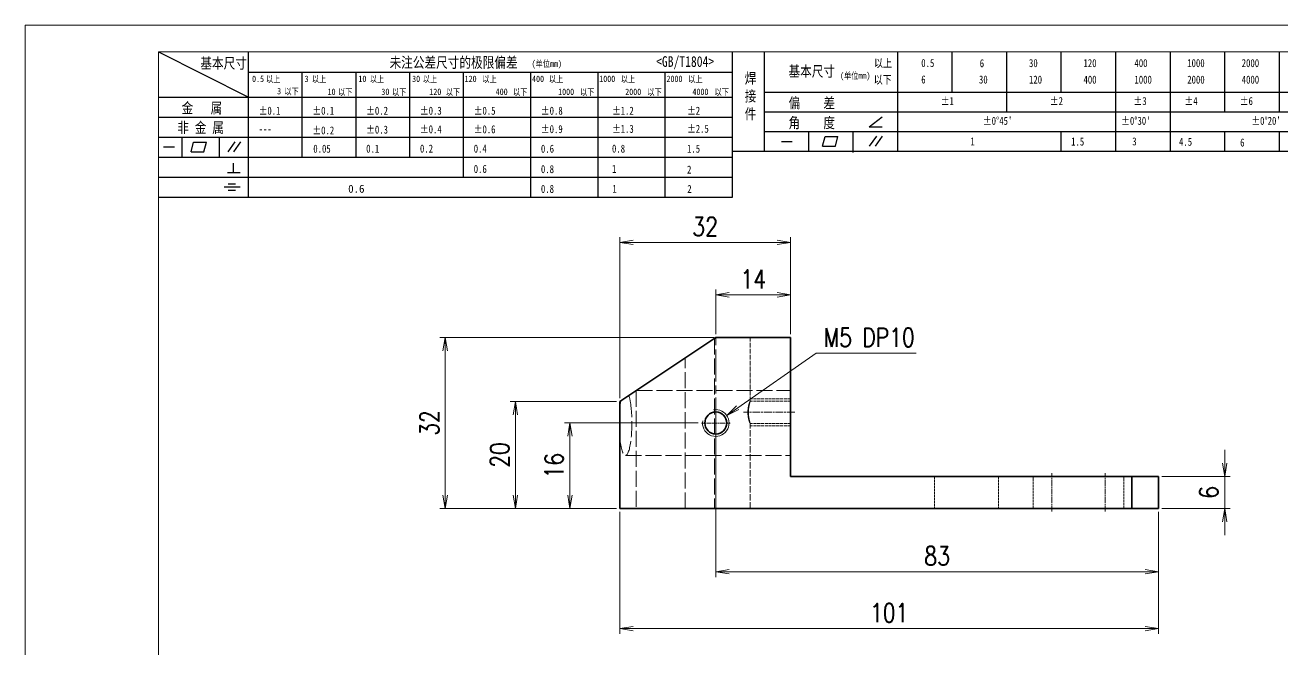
# Model space of a CAD drawing. Header units: inches. Extents: x 269 to 10986, y 1043 to 4337.
# Drawn here: x 10315.2 to 10551, y 3677.3 to 3794.4 of the extents above; entities that cross this region are included whole.
import ezdxf

# ---------------------------------------------------------------- set-up
doc = ezdxf.new("R2010")
doc.units = ezdxf.units.IN
doc.header["$MEASUREMENT"] = 0
doc.linetypes.add('AM_ISO02W050x2', pattern=[3.75, 3, -0.75])
doc.linetypes.add('AM_ISO08W050x2', pattern=[9, 6, -0.75, 1.5, -0.75])
for name, color, linetype, lineweight in [('中心线', 2, 'AM_ISO08W050x2', 18), ('图框', 7, 'Continuous', 18), ('标注线', 3, 'Continuous', 18), ('粗实线', 7, 'Continuous', 35), ('细实线', 3, 'Continuous', 18), ('虚线', 1, 'AM_ISO02W050x2', 18)]:
    doc.layers.add(name, color=color, linetype=linetype, lineweight=lineweight)
doc.layers.add('图\\M+19E79\\M+195B6\\M+18E9A', color=7, linetype='Continuous')
doc.layers.add('打印', color=7, linetype='Continuous', lineweight=15, plot=False)
doc.layers.add('打印-禁用', color=7, linetype='Continuous', lineweight=15, plot=False)
doc.styles.add('DIM', font='romans.shx', dxfattribs={"width": 0.8, "bigfont": 'bigfont.shx'})
doc.styles.add('国标', font='simfang.ttf', dxfattribs={"width": 0.8})
doc.dimstyles.new('XR 1-1$0', dxfattribs={"dimtxt": 3.5, "dimasz": 2.5, "dimexe": 1, "dimexo": 0.625, "dimgap": 1.2, "dimtad": 1, "dimzin": 9, "dimdsep": 46, "dimtxsty": 'DIM', "dimblk": 'OPEN', "dimcen": 0, "dimclrd": 8, "dimclre": 8, "dimclrt": 2, "dimazin": 2, "dimtfac": 0.5, "dimtmove": 0, "dimatfit": 3, "dimldrblk": 'OPEN', "dimfxl": 0, "dimtolj": 2, "dimlwd": 18, "dimlwe": 18, "dimarcsym": 0})
doc.dimstyles.new('XR 1-1$3', dxfattribs={"dimtxt": 3.5, "dimasz": 2.5, "dimexe": 1, "dimexo": 0.625, "dimgap": 1.2, "dimtad": 1, "dimtoh": 1, "dimdsep": 46, "dimtxsty": 'DIM', "dimblk": 'OPEN', "dimcen": 0, "dimclrd": 8, "dimclre": 8, "dimclrt": 2, "dimazin": 2, "dimtfac": 0.5, "dimtofl": 0, "dimtmove": 0, "dimatfit": 3, "dimldrblk": 'OPEN', "dimfxl": 0, "dimtolj": 2, "dimlwd": 18, "dimlwe": 18, "dimarcsym": 0})

# ---------------------------------------------------------------- blocks, each defined once
blk = doc.blocks.new('GZDEH零件A3图框V01版')
at = {"layer": '图\\M+19E79\\M+195B6\\M+18E9A', "color": 9}
for p, q in [((2882.49, -1554.46), (2899.37, -1562.92)), ((2899.37, -1581.67), (2899.37, -1554.46)), ((2990.09, -1581.67), (2990.09, -1554.46)), ((2996.09, -1573.08), (2996.09, -1554.46)), ((3021.09, -1561.98), (3021.09, -1554.46)), ((3031.31, -1561.98), (3031.31, -1554.46)), ((3041.53, -1561.98), (3041.53, -1554.46)), ((3051.75, -1561.98), (3051.75, -1554.46)), ((3061.98, -1561.98), (3061.98, -1554.46)), ((3072.2, -1561.98), (3072.2, -1554.46)), ((3082.42, -1561.98), (3082.42, -1554.46)), ((3092.64, -1561.98), (3092.64, -1554.46)), ((2899.37, -1558.24), (2990.09, -1558.24)), ((2909.45, -1574.17), (2909.45, -1558.24)), ((2919.53, -1574.17), (2919.53, -1558.24)), ((2929.61, -1574.17), (2929.61, -1558.24)), ((2939.69, -1577.92), (2939.69, -1558.24)), ((2952.29, -1581.67), (2952.29, -1558.24)), ((2964.89, -1581.67), (2964.89, -1558.24)), ((2977.49, -1581.67), (2977.49, -1558.24)), ((2882.49, -1562.92), (2990.09, -1562.92)), ((2996.09, -1561.98), (3113.09, -1561.98)), ((3021.09, -1573.08), (3021.09, -1561.98)), ((3041.53, -1565.68), (3041.53, -1561.98)), ((3061.98, -1573.08), (3061.98, -1561.98)), ((3072.2, -1573.08), (3072.2, -1561.98)), ((3082.42, -1565.68), (3082.42, -1561.98)), ((3092.64, -1565.68), (3092.64, -1561.98)), ((2882.49, -1566.67), (2990.09, -1566.67)), ((2996.09, -1565.68), (3113.09, -1565.68)), ((3015.75, -1568.51), (3018.15, -1566.66)), ((2996.09, -1569.38), (3113.09, -1569.38)), ((3004.42, -1573.08), (3004.42, -1569.38)), ((3006.97, -1572.12), (3007.45, -1570.33)), ((3007.45, -1570.33), (3009.86, -1570.33)), ((3009.39, -1572.12), (3009.86, -1570.33)), ((3012.75, -1573.08), (3012.75, -1569.38)), ((3015.75, -1568.51), (3018.15, -1568.51)), ((3015.81, -1572.12), (3017.15, -1570.26)), ((3016.89, -1572.12), (3018.23, -1570.26)), ((3051.75, -1573.08), (3051.75, -1569.38)), ((3082.42, -1573.08), (3082.42, -1569.48)), ((3092.64, -1573.08), (3092.64, -1569.38)), ((2882.49, -1570.42), (2990.09, -1570.42)), ((2883.43, -1572.27), (2885.49, -1572.27)), ((2886.92, -1574.12), (2886.92, -1570.42)), ((2888.59, -1573.16), (2889.07, -1571.37)), ((2889.07, -1571.37), (2891.48, -1571.37)), ((2891, -1573.16), (2891.48, -1571.37)), ((2893.91, -1574.12), (2893.91, -1570.42)), ((2895.52, -1573.16), (2896.85, -1571.3)), ((2896.6, -1573.16), (2897.94, -1571.3)), ((2999.26, -1571.23), (3001.32, -1571.23)), ((3006.97, -1572.12), (3009.39, -1572.12)), ((2882.49, -1574.17), (2990.09, -1574.17)), ((2888.59, -1573.16), (2891, -1573.16)), ((2990.09, -1573.08), (3113.09, -1573.08)), ((3012.75, -1573.33), (3012.75, -1573.08)), ((2895.42, -1577.05), (2897.81, -1577.05)), ((2896.58, -1577.05), (2896.58, -1575.28)), ((2882.49, -1577.92), (2990.09, -1577.92)), ((2894.79, -1579.77), (2897.77, -1579.77)), ((2895.57, -1579.17), (2896.92, -1579.17)), ((2882.49, -1581.67), (2990.09, -1581.67)), ((2895.57, -1580.37), (2896.93, -1580.37))]:
    blk.add_line(p, q, dxfattribs=at)
at = {"layer": '图框', "linetype": 'Continuous'}
for p, q in [((2882.49, -1554.46), (2882.49, -1832.96)), ((3272.49, -1554.46), (2882.49, -1554.46))]:
    blk.add_line(p, q, dxfattribs=at)
at = {"layer": '打印-禁用', "linetype": 'Continuous'}
for p, q in [((2857.49, -1549.46), (2857.49, -1846.46)), ((3277.49, -1549.46), (2857.49, -1549.46))]:
    blk.add_line(p, q, dxfattribs=at)
at = {"layer": '图\\M+19E79\\M+195B6\\M+18E9A', "color": 9, "style": '国标', "width": 0.8}
for s, height, p in [('基本尺寸', 2, (2890.33, -1557.58)), ('未注公差尺寸的极限偏差', 2, (2925.81, -1557.44)), ('<GB/T1804>', 2, (2975.78, -1557.27)), ('以上', 1.5, (3016.64, -1557.33)), ('0.5', 1.5, (3025.49, -1557.3)), ('6', 1.5, (3036.45, -1557.34)), ('30', 1.5, (3045.69, -1557.31)), ('120', 1.5, (3055.91, -1557.31)), ('400', 1.5, (3065.46, -1557.31)), ('1000', 1.5, (3075.36, -1557.31)), ('2000', 1.5, (3085.57, -1557.31)), ('基本尺寸', 2, (3000.6, -1559.1)), ('30', 1.2, (2930.04, -1560.11)), ('以下', 1.5, (3016.58, -1560.43)), ('6', 1.5, (3025.49, -1560.38)), ('30', 1.5, (3036.31, -1560.39)), ('120', 1.5, (3045.69, -1560.41)), ('400', 1.5, (3055.91, -1560.41)), ('1000', 1.5, (3065.46, -1560.41)), ('2000', 1.5, (3075.36, -1560.41)), ('4000', 1.5, (3085.57, -1560.41)), ('偏    差', 2, (3000.6, -1565.04)), ('±1', 1.5, (3029.16, -1564.42)), ('±2', 1.5, (3049.61, -1564.42)), ('±3', 1.5, (3065.3, -1564.42)), ('±4', 1.5, (3074.85, -1564.42)), ('±6', 1.5, (3085.22, -1564.42)), ('金   属', 2, (2886.82, -1565.98)), ('±0.1', 1.5, (2901.27, -1566.23)), ('±0.1', 1.5, (2911.35, -1566.23)), ('±0.2', 1.5, (2921.43, -1566.23)), ('±0.3', 1.5, (2931.51, -1566.23)), ('±0.5', 1.5, (2941.59, -1566.23)), ('±0.8', 1.5, (2954.19, -1566.23)), ('±1.2', 1.5, (2967.51, -1566.23)), ('±2', 1.5, (2981.58, -1566.23)), ('非 金 属', 2, (2886.02, -1569.65)), ('±1.3', 1.5, (2967.51, -1569.62)), ('±2.5', 1.5, (2981.58, -1569.61)), ('角    度', 2, (3000.6, -1568.74)), ("±0%%D45'", 1.5, (3037.06, -1568.12)), ("±0%%D30'", 1.5, (3062.98, -1568.12)), ("±0%%D20'", 1.5, (3087.38, -1568.12)), ('---', 1.5, (2901.27, -1569.65)), ('±0.2', 1.5, (2911.35, -1569.92)), ('±0.3', 1.5, (2921.43, -1569.77)), ('±0.4', 1.5, (2931.51, -1569.71)), ('±0.6', 1.5, (2941.59, -1569.71)), ('±0.9', 1.5, (2954.19, -1569.68)), ('0.1', 1.5, (2921.43, -1573.34)), ('0.2', 1.5, (2931.51, -1573.33)), ('0.4', 1.5, (2941.59, -1573.33)), ('0.6', 1.5, (2954.19, -1573.35)), ('0.8', 1.5, (2967.51, -1573.33)), ('1.5', 1.5, (2981.58, -1573.34)), ('1', 1.5, (3034.69, -1571.98)), ('1.5', 1.5, (3053.59, -1572.01)), ('3', 1.5, (3065.05, -1571.98)), ('4.5', 1.5, (3073.82, -1572.05)), ('6', 1.5, (3085.28, -1572.19)), ('0.6', 1.5, (2941.59, -1577.14)), ('0.8', 1.5, (2954.19, -1577.17)), ('1', 1.5, (2967.51, -1577.12)), ('2', 1.5, (2981.58, -1577.26)), ('0.8', 1.5, (2954.19, -1580.87)), ('1', 1.5, (2967.59, -1580.86)), ('2', 1.5, (2981.62, -1580.89))]:
    blk.add_text(s, height=height, dxfattribs=at).set_placement(p)
at = {"layer": '图\\M+19E79\\M+195B6\\M+18E9A', "color": 9, "lineweight": 15, "style": '国标', "width": 0.8}
for s, p in [('(单位mm)', (2952.44, -1557.27)), ('(单位mm)', (3010.27, -1559.51)), ('0.5', (2900.03, -1560.11)), ('以上', (2902.64, -1560.16)), ('3', (2909.88, -1560.11)), ('以上', (2911.25, -1560.16)), ('10', (2919.96, -1560.11)), ('以上', (2922.09, -1560.16)), ('以上', (2932.02, -1560.16)), ('120', (2939.88, -1560.11)), ('以上', (2943.21, -1560.16)), ('400', (2952.52, -1560.11)), ('以上', (2955.68, -1560.16)), ('1000', (2965.12, -1560.11)), ('以上', (2969.16, -1560.16)), ('2000', (2977.72, -1560.11)), ('以上', (2981.8, -1560.16)), ('3', (2904.73, -1562.41)), ('以下', (2906.1, -1562.46)), ('10', (2914.19, -1562.54)), ('以下', (2916.18, -1562.59)), ('30', (2924.27, -1562.54)), ('以下', (2926.26, -1562.59)), ('120', (2933.26, -1562.54)), ('以下', (2936.34, -1562.59)), ('400', (2945.7, -1562.54)), ('以下', (2948.94, -1562.59)), ('1000', (2957.41, -1562.54)), ('以下', (2961.54, -1562.59)), ('2000', (2969.99, -1562.54)), ('以下', (2974.14, -1562.59)), ('4000', (2982.59, -1562.54)), ('以下', (2986.74, -1562.59))]:
    blk.add_text(s, height=1.2, dxfattribs=at).set_placement(p)
at = {"layer": '图\\M+19E79\\M+195B6\\M+18E9A', "color": 9, "lineweight": 13, "style": '国标'}
blk.add_text('0.6', height=1.5, dxfattribs=at).set_placement((2918.05, -1580.85))
at = {"layer": '图\\M+19E79\\M+195B6\\M+18E9A', "color": 9, "style": '国标'}
for s, insert, char_height, width, attachment_point in [('焊\\P接\\P件', (2992.39, -1558.41), 2, 3.1877, 1), ('0.05', (2911.51, -1573.37), 1.5, 5.1982, 7)]:
    blk.add_mtext(s, dxfattribs=dict(at, insert=insert, char_height=char_height, width=width, attachment_point=attachment_point))
blk = doc.blocks.new('DEH A3')
at = {"layer": '图框'}
blk.add_blockref('GZDEH零件A3图框V01版', (-2857.49, 1846.46), dxfattribs=at)
blk = doc.blocks.new('_Open')
at = {"color": 0, "linetype": 'ByBlock', "lineweight": -2}
for p, q in [((-1, 0.167), (0, 0)), ((-1, -0.167), (0, 0)), ((0, 0), (-1, 0))]:
    blk.add_line(p, q, dxfattribs=at)
blk = doc.blocks.new('*D229')
at = {"layer": 'Defpoints', "color": 0, "transparency": 16777216}
for p in [(10426.66, 3703.84), (10527.66, 3703.84), (10426.66, 3681.32)]:
    blk.add_point(p, dxfattribs=at)
at = {"layer": '标注线', "color": 8, "lineweight": 18, "transparency": 16777216}
for p, q in [((10426.66, 3703.21), (10426.66, 3680.32)), ((10527.66, 3703.21), (10527.66, 3680.32)), ((10525.16, 3681.32), (10429.16, 3681.32))]:
    blk.add_line(p, q, dxfattribs=at)
at = {"layer": '标注线', "color": 8, "lineweight": 18, "transparency": 16777216, "xscale": 2.5, "yscale": 2.5, "zscale": 2.5, "rotation": 180}
blk.add_blockref('_Open', (10426.66, 3681.32), dxfattribs=at)
at = {"layer": '标注线', "color": 8, "lineweight": 18, "transparency": 16777216, "xscale": 2.5, "yscale": 2.5, "zscale": 2.5}
blk.add_blockref('_Open', (10527.66, 3681.32), dxfattribs=at)
at = {"layer": '标注线', "color": 2, "transparency": 16777216, "insert": (10477.16, 3684.27), "char_height": 3.5, "attachment_point": 5, "style": 'DIM'}
blk.add_mtext('\\A2;101', dxfattribs=at)
blk = doc.blocks.new('*D230')
at = {"layer": 'Defpoints', "color": 0, "transparency": 16777216}
for p in [(10407.09, 3723.84), (10426.66, 3723.84), (10426.66, 3703.84)]:
    blk.add_point(p, dxfattribs=at)
at = {"layer": '标注线', "color": 8, "lineweight": 18, "transparency": 16777216}
for p, q in [((10426.04, 3723.84), (10406.09, 3723.84)), ((10407.09, 3706.34), (10407.09, 3721.34)), ((10426.04, 3703.84), (10406.09, 3703.84))]:
    blk.add_line(p, q, dxfattribs=at)
at = {"layer": '标注线', "color": 8, "lineweight": 18, "transparency": 16777216, "xscale": 2.5, "yscale": 2.5, "zscale": 2.5}
for p, rotation in [((10407.09, 3723.84), 90), ((10407.09, 3703.84), 270)]:
    blk.add_blockref('_Open', p, dxfattribs=dict(at, rotation=rotation))
at = {"layer": '标注线', "color": 2, "transparency": 16777216, "insert": (10404.14, 3713.84), "char_height": 3.5, "attachment_point": 5, "rotation": 90, "style": 'DIM'}
blk.add_mtext('\\A2;20', dxfattribs=at)
blk = doc.blocks.new('*D231')
at = {"layer": 'Defpoints', "color": 0, "transparency": 16777216}
for p in [(10393.91, 3735.84), (10444.99, 3735.84), (10426.66, 3703.84)]:
    blk.add_point(p, dxfattribs=at)
at = {"layer": '标注线', "color": 8, "lineweight": 18, "transparency": 16777216}
for p, q in [((10444.36, 3735.84), (10392.91, 3735.84)), ((10393.91, 3706.34), (10393.91, 3733.34)), ((10426.04, 3703.84), (10392.91, 3703.84))]:
    blk.add_line(p, q, dxfattribs=at)
at = {"layer": '标注线', "color": 8, "lineweight": 18, "transparency": 16777216, "xscale": 2.5, "yscale": 2.5, "zscale": 2.5}
for p, rotation in [((10393.91, 3735.84), 90), ((10393.91, 3703.84), 270)]:
    blk.add_blockref('_Open', p, dxfattribs=dict(at, rotation=rotation))
at = {"layer": '标注线', "color": 2, "transparency": 16777216, "insert": (10390.96, 3719.84), "char_height": 3.5, "attachment_point": 5, "rotation": 90, "style": 'DIM'}
blk.add_mtext('\\A2;32', dxfattribs=at)
blk = doc.blocks.new('*D232')
at = {"layer": 'Defpoints', "color": 0, "transparency": 16777216}
for p in [(10527.66, 3709.84), (10540.07, 3709.84), (10527.66, 3703.84)]:
    blk.add_point(p, dxfattribs=at)
at = {"layer": '标注线', "color": 8, "lineweight": 18, "transparency": 16777216}
for p, q in [((10540.07, 3712.34), (10540.07, 3714.84)), ((10528.29, 3709.84), (10541.07, 3709.84)), ((10540.07, 3703.84), (10540.07, 3709.84)), ((10528.29, 3703.84), (10541.07, 3703.84)), ((10540.07, 3701.34), (10540.07, 3698.84))]:
    blk.add_line(p, q, dxfattribs=at)
at = {"layer": '标注线', "color": 8, "lineweight": 18, "transparency": 16777216, "xscale": 2.5, "yscale": 2.5, "zscale": 2.5}
for p, rotation in [((10540.07, 3709.84), 270), ((10540.07, 3703.84), 90)]:
    blk.add_blockref('_Open', p, dxfattribs=dict(at, rotation=rotation))
at = {"layer": '标注线', "color": 2, "transparency": 16777216, "insert": (10537.12, 3706.84), "char_height": 3.5, "attachment_point": 5, "rotation": 90, "style": 'DIM'}
blk.add_mtext('\\A2;6', dxfattribs=at)
blk = doc.blocks.new('*D233')
at = {"layer": 'Defpoints', "color": 0, "transparency": 16777216}
for p in [(10458.66, 3753.67), (10458.66, 3735.84), (10426.66, 3723.84)]:
    blk.add_point(p, dxfattribs=at)
at = {"layer": '标注线', "color": 8, "lineweight": 18, "transparency": 16777216}
for p, q in [((10426.66, 3724.46), (10426.66, 3754.67)), ((10458.66, 3736.46), (10458.66, 3754.67)), ((10429.16, 3753.67), (10456.16, 3753.67))]:
    blk.add_line(p, q, dxfattribs=at)
at = {"layer": '标注线', "color": 8, "lineweight": 18, "transparency": 16777216, "xscale": 2.5, "yscale": 2.5, "zscale": 2.5, "rotation": 180}
blk.add_blockref('_Open', (10426.66, 3753.67), dxfattribs=at)
at = {"layer": '标注线', "color": 8, "lineweight": 18, "transparency": 16777216, "xscale": 2.5, "yscale": 2.5, "zscale": 2.5}
blk.add_blockref('_Open', (10458.66, 3753.67), dxfattribs=at)
at = {"layer": '标注线', "color": 2, "transparency": 16777216, "insert": (10442.66, 3756.62), "char_height": 3.5, "attachment_point": 5, "style": 'DIM'}
blk.add_mtext('\\A2;32', dxfattribs=at)
blk = doc.blocks.new('*D234')
at = {"layer": 'Defpoints', "color": 0, "transparency": 16777216}
for p in [(10444.66, 3743.84), (10444.66, 3735.84), (10458.66, 3735.84)]:
    blk.add_point(p, dxfattribs=at)
at = {"layer": '标注线', "color": 8, "lineweight": 18, "transparency": 16777216}
for p, q in [((10444.66, 3736.46), (10444.66, 3744.84)), ((10458.66, 3736.46), (10458.66, 3744.84)), ((10456.16, 3743.84), (10447.16, 3743.84))]:
    blk.add_line(p, q, dxfattribs=at)
at = {"layer": '标注线', "color": 8, "lineweight": 18, "transparency": 16777216, "xscale": 2.5, "yscale": 2.5, "zscale": 2.5, "rotation": 180}
blk.add_blockref('_Open', (10444.66, 3743.84), dxfattribs=at)
at = {"layer": '标注线', "color": 8, "lineweight": 18, "transparency": 16777216, "xscale": 2.5, "yscale": 2.5, "zscale": 2.5}
blk.add_blockref('_Open', (10458.66, 3743.84), dxfattribs=at)
at = {"layer": '标注线', "color": 2, "transparency": 16777216, "insert": (10451.66, 3746.79), "char_height": 3.5, "attachment_point": 5, "style": 'DIM'}
blk.add_mtext('\\A2;14', dxfattribs=at)
blk = doc.blocks.new('*D237')
at = {"layer": 'Defpoints', "color": 0, "transparency": 16777216}
for p in [(10417.31, 3719.84), (10441.97, 3719.84), (10426.66, 3703.84)]:
    blk.add_point(p, dxfattribs=at)
at = {"layer": '标注线', "color": 8, "lineweight": 18, "transparency": 16777216}
for p, q in [((10441.35, 3719.84), (10416.31, 3719.84)), ((10417.31, 3706.34), (10417.31, 3717.34)), ((10426.04, 3703.84), (10416.31, 3703.84))]:
    blk.add_line(p, q, dxfattribs=at)
at = {"layer": '标注线', "color": 8, "lineweight": 18, "transparency": 16777216, "xscale": 2.5, "yscale": 2.5, "zscale": 2.5}
for p, rotation in [((10417.31, 3719.84), 90), ((10417.31, 3703.84), 270)]:
    blk.add_blockref('_Open', p, dxfattribs=dict(at, rotation=rotation))
at = {"layer": '标注线', "color": 2, "transparency": 16777216, "insert": (10414.36, 3711.84), "char_height": 3.5, "attachment_point": 5, "rotation": 90, "style": 'DIM'}
blk.add_mtext('\\A2;16', dxfattribs=at)
blk = doc.blocks.new('*D238')
at = {"layer": 'Defpoints', "color": 0, "transparency": 16777216}
for p in [(10444.66, 3717.15), (10527.66, 3703.84), (10444.66, 3691.98)]:
    blk.add_point(p, dxfattribs=at)
at = {"layer": '标注线', "color": 8, "lineweight": 18, "transparency": 16777216}
for p, q in [((10444.66, 3716.52), (10444.66, 3690.98)), ((10527.66, 3703.21), (10527.66, 3690.98)), ((10525.16, 3691.98), (10447.16, 3691.98))]:
    blk.add_line(p, q, dxfattribs=at)
at = {"layer": '标注线', "color": 8, "lineweight": 18, "transparency": 16777216, "xscale": 2.5, "yscale": 2.5, "zscale": 2.5, "rotation": 180}
blk.add_blockref('_Open', (10444.66, 3691.98), dxfattribs=at)
at = {"layer": '标注线', "color": 8, "lineweight": 18, "transparency": 16777216, "xscale": 2.5, "yscale": 2.5, "zscale": 2.5}
blk.add_blockref('_Open', (10527.66, 3691.98), dxfattribs=at)
at = {"layer": '标注线', "color": 2, "transparency": 16777216, "insert": (10486.16, 3694.93), "char_height": 3.5, "attachment_point": 5, "style": 'DIM'}
blk.add_mtext('\\A2;83', dxfattribs=at)
blk = doc.blocks.new('*D256')
at = {"layer": 'Defpoints', "color": 0, "transparency": 16777216}
for p in [(10446.71, 3721.26), (10442.61, 3718.41)]:
    blk.add_point(p, dxfattribs=at)
at = {"layer": '标注线', "color": 8, "lineweight": 18, "transparency": 16777216}
for p, q in [((10463.45, 3732.93), (10448.76, 3722.69)), ((10482.2, 3732.93), (10463.45, 3732.93))]:
    blk.add_line(p, q, dxfattribs=at)
at = {"layer": '标注线', "color": 8, "lineweight": 18, "transparency": 16777216, "xscale": 2.5, "yscale": 2.5, "zscale": 2.5, "rotation": 214.8826673896806}
blk.add_blockref('_Open', (10446.71, 3721.26), dxfattribs=at)
at = {"layer": '标注线', "color": 2, "transparency": 16777216, "insert": (10473.42, 3735.88), "char_height": 3.5, "attachment_point": 5, "style": 'DIM'}
blk.add_mtext('\\A2;M5 DP10', dxfattribs=at)

msp = doc.modelspace()

# ---------------------------------------------------------------- linework, layer by layer
at = {"layer": '中心线'}
msp.add_line((10444.661, 3700.635), (10444.661, 3739.035), dxfattribs=at)
at = {"layer": '中心线', "ltscale": 0.134355}
for p, q in [((10444.661, 3722.522), (10444.661, 3717.148)), ((10447.348, 3719.835), (10441.974, 3719.835))]:
    msp.add_line(p, q, dxfattribs=at)
at = {"layer": '中心线', "ltscale": 0.239835}
msp.add_line((10459.46, 3721.835), (10449.867, 3721.835), dxfattribs=at)
at = {"layer": '中心线', "ltscale": 0.18}
for p, q in [((10507.661, 3703.235), (10507.661, 3710.435)), ((10517.661, 3703.235), (10517.661, 3710.435))]:
    msp.add_line(p, q, dxfattribs=at)
at = {"layer": '打印'}
msp.add_lwpolyline([(10315.176, 3794.354), (10735.176, 3794.354), (10735.176, 3497.354), (10315.176, 3497.354)], close=True, dxfattribs=at)
at = {"layer": '粗实线'}
for p, q in [((10444.661, 3735.835), (10426.661, 3723.835)), ((10458.661, 3709.835), (10458.661, 3735.835)), ((10426.661, 3703.835), (10426.661, 3723.835)), ((10522.661, 3709.835), (10458.661, 3709.835)), ((10522.661, 3703.835), (10426.661, 3703.835))]:
    msp.add_line(p, q, dxfattribs=at)
at = {"layer": '粗实线', "ltscale": 0.35}
msp.add_line((10444.661, 3735.835), (10458.661, 3735.835), dxfattribs=at)
at = {"layer": '粗实线', "ltscale": 0.125}
for p, q in [((10527.661, 3709.835), (10522.661, 3709.835)), ((10527.661, 3703.835), (10522.661, 3703.835))]:
    msp.add_line(p, q, dxfattribs=at)
at = {"layer": '粗实线', "ltscale": 0.15}
for p, q in [((10522.661, 3703.835), (10522.661, 3709.835)), ((10527.661, 3703.835), (10527.661, 3709.835))]:
    msp.add_line(p, q, dxfattribs=at)
at = {"layer": '粗实线'}
msp.add_circle((10444.661, 3719.835), 2.067, dxfattribs=at)
at = {"layer": '细实线'}
msp.add_arc((10444.661, 3719.835), 2.5, 169.99999, 100.00001, dxfattribs=at)
at = {"layer": '虚线'}
for p, q in [((10444.408, 3735.667), (10444.408, 3703.835)), ((10438.885, 3703.835), (10438.885, 3731.985)), ((10429.7, 3725.861), (10429.7, 3703.835)), ((10429.811, 3725.935), (10458.661, 3725.935)), ((10427.728, 3713.735), (10458.661, 3713.735))]:
    msp.add_line(p, q, dxfattribs=at)
at = {"layer": '虚线', "ltscale": 0.298436}
msp.add_line((10451.085, 3723.898), (10451.085, 3735.835), dxfattribs=at)
at = {"layer": '虚线', "ltscale": 0.189427}
for p, q in [((10458.661, 3724.335), (10451.084, 3724.335)), ((10458.661, 3723.902), (10451.084, 3723.902))]:
    msp.add_line(p, q, dxfattribs=at)
at = {"layer": '虚线', "ltscale": 0.000116831}
msp.add_line((10451.084, 3723.902), (10451.085, 3723.898), dxfattribs=at)
at = {"layer": '虚线', "ltscale": 0.000116698}
msp.add_line((10451.084, 3719.768), (10451.085, 3719.773), dxfattribs=at)
at = {"layer": '虚线', "ltscale": 0.189428}
for p, q in [((10458.661, 3719.768), (10451.084, 3719.768)), ((10458.661, 3719.335), (10451.084, 3719.335))]:
    msp.add_line(p, q, dxfattribs=at)
at = {"layer": '虚线', "ltscale": 0.398436}
msp.add_line((10451.085, 3703.835), (10451.085, 3719.773), dxfattribs=at)
at = {"layer": '虚线', "ltscale": 0.15}
for p, q in [((10485.661, 3709.835), (10485.661, 3703.835)), ((10497.661, 3709.835), (10497.661, 3703.835)), ((10504.161, 3703.835), (10504.161, 3709.835)), ((10504.161, 3703.835), (10504.161, 3709.835)), ((10521.161, 3703.835), (10521.161, 3709.835)), ((10521.161, 3703.835), (10521.161, 3709.835)), ((10522.661, 3709.835), (10522.661, 3703.835))]:
    msp.add_line(p, q, dxfattribs=at)
at = {"layer": '虚线'}
for start_param, end_param in [(3.9700671, 4.2436382), (2.0707963, 2.5731315), (0.0000291, 2.0707963), (5.1811397, 6.2832144)]:
    msp.add_ellipse((10427.728, 3719.835), major_axis=(0, -6.1), ratio=0.1961161, start_param=start_param, end_param=end_param, dxfattribs=at)
for points, knots in [([(10450.765, 3722.826), (10450.813, 3723.082), (10450.871, 3723.319), (10450.936, 3723.53), (10451.017, 3723.758), (10451.064, 3723.87), (10451.074, 3723.892), (10451.081, 3723.902), (10451.084, 3723.902)], [0, 0, 0, 0, 0, 0, 2.4634818, 2.4634818, 2.4634818, 3.3982118, 3.3982118, 3.3982118, 3.3982118, 3.3982118, 3.3982118]), ([(10451.085, 3723.898), (10451.085, 3723.881), (10451.072, 3723.824), (10451.046, 3723.73), (10450.965, 3723.425), (10450.869, 3722.988), (10450.82, 3722.698), (10450.763, 3722.144), (10450.769, 3721.571), (10450.785, 3721.317), (10450.814, 3721.073), (10450.85, 3720.844)], [0, 0, 0, 0, 0, 0, 1.8195788, 1.8195788, 1.8195788, 4.5436672, 4.5436672, 4.5436672, 6.7369571, 6.7369571, 6.7369571, 6.7369571, 6.7369571, 6.7369571]), ([(10450.765, 3722.826), (10450.695, 3722.442), (10450.65, 3722.013), (10450.653, 3721.578), (10450.733, 3720.914), (10450.869, 3720.367), (10450.922, 3720.189), (10451.001, 3719.956), (10451.055, 3719.82), (10451.07, 3719.785), (10451.08, 3719.768), (10451.084, 3719.768)], [0, 0, 0, 0, 0, 0, 3.6966699, 3.6966699, 3.6966699, 5.7643375, 5.7643375, 5.7643375, 6.9601834, 6.9601834, 6.9601834, 6.9601834, 6.9601834, 6.9601834]), ([(10451.085, 3719.773), (10451.085, 3719.787), (10451.076, 3719.828), (10451.058, 3719.896), (10451.007, 3720.084), (10450.943, 3720.348), (10450.909, 3720.503), (10450.877, 3720.669), (10450.85, 3720.844)], [0, 0, 0, 0, 0, 0, 1.5153898, 1.5153898, 1.5153898, 3.1895502, 3.1895502, 3.1895502, 3.1895502, 3.1895502, 3.1895502])]:
    msp.add_open_spline(points, degree=5, knots=knots, dxfattribs=at)

# ---------------------------------------------------------------- block references
at = {"layer": '图框'}
msp.add_blockref('DEH A3', (10315.176, 3497.354), dxfattribs=at)

# ---------------------------------------------------------------- dimensions: what is measured, and where the dimension line sits
at = {"layer": '标注线'}
for base, p1, p2, picture, middle in [((10458.661, 3753.67), (10426.661, 3723.835), (10458.661, 3735.835), '*D233', (10442.661, 3756.62)), ((10444.661, 3743.838), (10458.661, 3735.835), (10444.661, 3735.835), '*D234', (10451.661, 3746.788)), ((10444.661, 3691.981), (10527.661, 3703.835), (10444.661, 3717.148), '*D238', (10486.161, 3694.931)), ((10426.661, 3681.316), (10527.661, 3703.835), (10426.661, 3703.835), '*D229', (10477.161, 3684.266))]:
    dim = msp.add_linear_dim(base=base, p1=p1, p2=p2, dimstyle='XR 1-1$0', dxfattribs=at)
    dim.commit()
    dim.dimension.update_dxf_attribs({"geometry": picture, "text_midpoint": middle})
dim = msp.add_diameter_dim_2p(p1=(10442.61, 3718.405), p2=(10446.712, 3721.265), text='M5 DP10', dimstyle='XR 1-1$3', dxfattribs=at)
dim.commit()
dim.dimension.update_dxf_attribs({"geometry": '*D256', "text_midpoint": (10473.422, 3732.934), "dimtype": 163})
for base, p1, p2, picture, middle in [((10393.911, 3735.835), (10426.661, 3703.835), (10444.985, 3735.835), '*D231', (10390.961, 3719.835)), ((10407.09, 3723.835), (10426.661, 3703.835), (10426.661, 3723.835), '*D230', (10404.14, 3713.835)), ((10417.309, 3719.835), (10426.661, 3703.835), (10441.974, 3719.835), '*D237', (10414.359, 3711.835)), ((10540.067, 3709.835), (10527.661, 3703.835), (10527.661, 3709.835), '*D232', (10537.117, 3706.835))]:
    dim = msp.add_linear_dim(base=base, p1=p1, p2=p2, angle=90, dimstyle='XR 1-1$0', dxfattribs=at)
    dim.commit()
    dim.dimension.update_dxf_attribs({"geometry": picture, "text_midpoint": middle})

doc.saveas('drawing.dxf')
